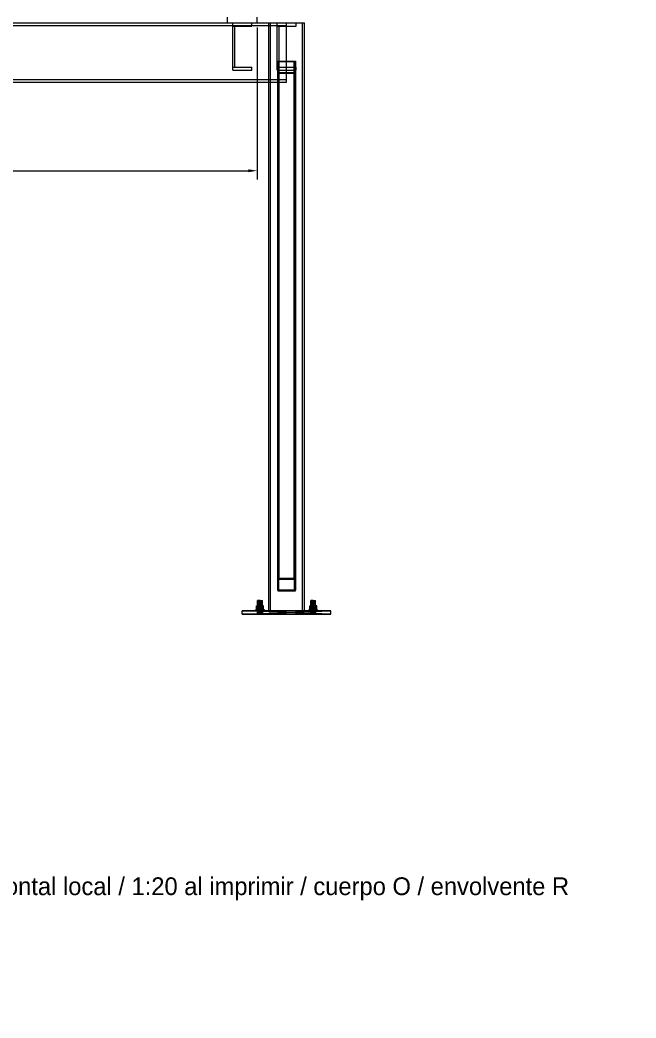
# Model space of a CAD drawing. Header units: millimetres. Extents: x -191664 to 191490, y -197311 to 10263.
# Drawn here: x 1148 to 3232, y -78466 to -75090 of the extents above; entities that cross this region are included whole.
import ezdxf

# ---------------------------------------------------------------- set-up
doc = ezdxf.new("R2010")
doc.units = ezdxf.units.MM
for name, color, linetype, lineweight in [('COTAS_O', 1, 'Continuous', 0), ('DET_dosificador_frontal', 7, 'Continuous', 0), ('R15_COTAS_TRANSPORTE_P', 1, 'Continuous', 0), ('TEXTOS', 4, 'Continuous', 0)]:
    doc.layers.add(name, color=color, linetype=linetype, lineweight=lineweight)
doc.dimstyles.new('PLANTA_20', dxfattribs={"dimtxt": 50, "dimasz": 30, "dimexe": 30, "dimexo": 16, "dimgap": 20, "dimtad": 1, "dimtih": 1, "dimtoh": 1, "dimdec": 1, "dimzin": 0, "dimdsep": 46, "dimcen": 0.09, "dimadec": 0, "dimazin": 0, "dimtfac": 1, "dimtdec": 4, "dimtofl": 0, "dimtmove": 0, "dimatfit": 3, "dimfxl": 1, "dimtolj": 1, "dimtzin": 0, "dimarcsym": 0})

# ---------------------------------------------------------------- blocks, each defined once
blk = doc.blocks.new('*D55')
at = {"layer": 'COTAS_O', "color": 0, "lineweight": -2, "transparency": 16777216}
for p, q in [((250, -75116), (250, -75630)), ((1950, -75116), (1950, -75630)), ((280, -75600), (1920, -75600))]:
    blk.add_line(p, q, dxfattribs=at)
at = {"layer": 'COTAS_O', "color": 0, "transparency": 16777216}
for points in [[(280, -75595), (280, -75605), (250, -75600)], [(1920, -75595), (1920, -75605), (1950, -75600)]]:
    blk.add_solid(points, dxfattribs=at)
at = {"layer": 'Defpoints', "color": 0, "transparency": 16777216}
for p in [(250, -75100), (1950, -75100), (1950, -75600)]:
    blk.add_point(p, dxfattribs=at)
blk = doc.blocks.new('*D133')
at = {"layer": 'Defpoints', "color": 0, "transparency": 16777216}
for p in [(439.7, -194148), (217.9, -194406.1), (-500, -194490), (-500, -194490), (500, -194490)]:
    blk.add_point(p, dxfattribs=at)
at = {"layer": 'R15_COTAS_TRANSPORTE_P', "color": 0, "lineweight": -2, "transparency": 16777216}
blk.add_arc((-500, -194490), 722.8, 2.3783, 17.6217, dxfattribs=at)
at = {"layer": 'R15_COTAS_TRANSPORTE_P', "color": 0, "transparency": 16777216}
for points in [[(184.1, -194272.8), (193.6, -194269.6), (179.2, -194242.8)], [(227.1, -194459.9), (217.2, -194460.1), (222.8, -194490)]]:
    blk.add_solid(points, dxfattribs=at)

msp = doc.modelspace()

# ---------------------------------------------------------------- linework, layer by layer
at = {"layer": 'DET_dosificador_frontal', "color": 8, "true_color": 0x667b86}
for p, q in [((150, -75100), (2050, -75100)), ((150, -75108.5), (2050, -75108.5)), ((1867.5, -75100), (1932.5, -75100)), ((1867.5, -75110.5), (1867.5, -75100)), ((1867.5, -75110.5), (1932.5, -75110.5)), ((1867.5, -75110.5), (1875, -75110.5)), ((1867.5, -75249.5), (1867.5, -75110.5)), ((1875, -75249.5), (1875, -75110.5)), ((1932.5, -75110.5), (1932.5, -75100)), ((1990, -75100), (1996, -75100)), ((1990, -77088), (1990, -75100)), ((1996, -77088), (1996, -75100)), ((1996, -75100), (2104, -75100)), ((2017.5, -75100), (2082.5, -75100)), ((2017.5, -75110.5), (2017.5, -75100)), ((2017.5, -75110.5), (2082.5, -75110.5)), ((2017.5, -75110.5), (2025, -75110.5)), ((2017.5, -75249.5), (2017.5, -75110.5)), ((2025, -75249.5), (2025, -75110.5)), ((2050, -75108.5), (2050, -75100)), ((2050, -75291.5), (2050, -75108.5)), ((2082.5, -75110.5), (2082.5, -75100)), ((2104, -75100), (2110, -75100)), ((2104, -77088), (2104, -75100)), ((2110, -77088), (2110, -75100)), ((2020, -76979.1), (2020, -75229.1)), ((2020, -75229.1), (2080, -75229.1)), ((2020, -75231.88), (2020, -75229.1)), ((2080, -75231.88), (2020, -75231.88)), ((2020, -75231.88), (2020, -76981.88)), ((2020, -75231.88), (2024, -75231.88)), ((2020, -75268.12), (2020, -75231.88)), ((2024, -75231.88), (2024, -76981.88)), ((2024, -75231.88), (2024, -75268.12)), ((2076, -76981.88), (2076, -75231.88)), ((2076, -75231.88), (2080, -75231.88)), ((2076, -75268.12), (2076, -75231.88)), ((2080, -75229.1), (2080, -76979.1)), ((2080, -75229.1), (2080, -75231.88)), ((2080, -76981.88), (2080, -75231.88)), ((2080, -75231.88), (2080, -75268.12)), ((1867.5, -75249.5), (1932.5, -75249.5)), ((1867.5, -75260), (1867.5, -75249.5)), ((1867.5, -75249.5), (1875, -75249.5)), ((1867.5, -75260), (1932.5, -75260)), ((1932.5, -75260), (1932.5, -75249.5)), ((2017.5, -75249.5), (2082.5, -75249.5)), ((2017.5, -75260), (2017.5, -75249.5)), ((2017.5, -75249.5), (2025, -75249.5)), ((2017.5, -75260), (2082.5, -75260)), ((2020, -77018.12), (2020, -75268.12)), ((2020, -75268.12), (2080, -75268.12)), ((2020, -75270.9), (2020, -75268.12)), ((2024, -75268.12), (2020, -75268.12)), ((2080, -75270.9), (2020, -75270.9)), ((2020, -75270.9), (2020, -77020.9)), ((2024, -77018.12), (2024, -75268.12)), ((2080, -75268.12), (2076, -75268.12)), ((2076, -75268.12), (2076, -77018.12)), ((2080, -75268.12), (2080, -77018.12)), ((2080, -75268.12), (2080, -75270.9)), ((2080, -77020.9), (2080, -75270.9)), ((2082.5, -75260), (2082.5, -75249.5)), ((150, -75291.5), (2050, -75291.5)), ((150, -75300), (2050, -75300)), ((2050, -75300), (2050, -75291.5)), ((2080, -76979.1), (2020, -76979.1)), ((2020, -76979.1), (2020, -76981.88)), ((2020, -76981.88), (2080, -76981.88)), ((2024, -76981.88), (2020, -76981.88)), ((2020, -76981.88), (2020, -77018.12)), ((2024, -77018.12), (2024, -76981.88)), ((2080, -76981.88), (2076, -76981.88)), ((2076, -76981.88), (2076, -77018.12)), ((2080, -76981.88), (2080, -76979.1)), ((2080, -77018.12), (2080, -76981.88)), ((2080, -77018.12), (2020, -77018.12)), ((2020, -77018.12), (2020, -77020.9)), ((2020, -77018.12), (2024, -77018.12)), ((2020, -77020.9), (2080, -77020.9)), ((2076, -77018.12), (2080, -77018.12)), ((2080, -77020.9), (2080, -77018.12)), ((1990, -77088), (1996, -77088)), ((1996, -77088), (2104, -77088)), ((2104, -77088), (2110, -77088))]:
    msp.add_line(p, q, dxfattribs=at)
at = {"layer": 'DET_dosificador_frontal', "color": 253, "true_color": 0x9caaa6}
for p, q in [((1850, -75100), (1850, -75080)), ((1850, -75100), (1950, -75100)), ((1950, -75100), (1950, -75080))]:
    msp.add_line(p, q, dxfattribs=at)
at = {"layer": 'DET_dosificador_frontal', "color": 9, "true_color": 0xaeb9be}
for p, q in [((1952.27, -77054), (1952, -77054)), ((1952, -77100), (1952, -77054)), ((1953.07, -77054), (1952.27, -77054)), ((1952.27, -77100), (1952.27, -77054)), ((1954.34, -77054), (1953.07, -77054)), ((1953.07, -77100), (1953.07, -77054)), ((1956, -77054), (1954.34, -77054)), ((1954.34, -77100), (1954.34, -77054)), ((1957.93, -77054), (1956, -77054)), ((1956, -77100), (1956, -77054)), ((1960, -77054), (1957.93, -77054)), ((1957.93, -77100), (1957.93, -77054)), ((1960, -77054), (1962.07, -77054)), ((1960, -77054), (1960, -77100)), ((1962.07, -77054), (1964, -77054)), ((1962.07, -77100), (1962.07, -77054)), ((1964, -77054), (1965.66, -77054)), ((1964, -77100), (1964, -77054)), ((1965.66, -77054), (1966.93, -77054)), ((1965.66, -77100), (1965.66, -77054)), ((1966.93, -77054), (1967.73, -77054)), ((1966.93, -77100), (1966.93, -77054)), ((1967.73, -77054), (1968, -77054)), ((1967.73, -77100), (1967.73, -77054)), ((1968, -77100), (1968, -77054)), ((2132.27, -77054), (2132, -77054)), ((2132, -77100), (2132, -77054)), ((2133.07, -77054), (2132.27, -77054)), ((2132.27, -77100), (2132.27, -77054)), ((2134.34, -77054), (2133.07, -77054)), ((2133.07, -77100), (2133.07, -77054)), ((2136, -77054), (2134.34, -77054)), ((2134.34, -77100), (2134.34, -77054)), ((2137.93, -77054), (2136, -77054)), ((2136, -77100), (2136, -77054)), ((2140, -77054), (2137.93, -77054)), ((2137.93, -77100), (2137.93, -77054)), ((2140, -77054), (2142.07, -77054)), ((2140, -77054), (2140, -77100)), ((2142.07, -77054), (2144, -77054)), ((2142.07, -77100), (2142.07, -77054)), ((2144, -77054), (2145.66, -77054)), ((2144, -77100), (2144, -77054)), ((2145.66, -77054), (2146.93, -77054)), ((2145.66, -77100), (2145.66, -77054)), ((2146.93, -77054), (2147.73, -77054)), ((2146.93, -77100), (2146.93, -77054)), ((2147.73, -77054), (2148, -77054)), ((2147.73, -77100), (2147.73, -77054)), ((2148, -77100), (2148, -77054)), ((1952.27, -77100), (1952, -77100)), ((1953.07, -77100), (1952.27, -77100)), ((1954.34, -77100), (1953.07, -77100)), ((1956, -77100), (1954.34, -77100)), ((1957.93, -77100), (1956, -77100)), ((1957.93, -77100), (1960, -77100)), ((1960, -77100), (1962.07, -77100)), ((1962.07, -77100), (1964, -77100)), ((1964, -77100), (1965.66, -77100)), ((1965.66, -77100), (1966.93, -77100)), ((1966.93, -77100), (1967.73, -77100)), ((1967.73, -77100), (1968, -77100)), ((2132.27, -77100), (2132, -77100)), ((2133.07, -77100), (2132.27, -77100)), ((2134.34, -77100), (2133.07, -77100)), ((2136, -77100), (2134.34, -77100)), ((2137.93, -77100), (2136, -77100)), ((2137.93, -77100), (2140, -77100)), ((2140, -77100), (2142.07, -77100)), ((2142.07, -77100), (2144, -77100)), ((2144, -77100), (2145.66, -77100)), ((2145.66, -77100), (2146.93, -77100)), ((2146.93, -77100), (2147.73, -77100)), ((2147.73, -77100), (2148, -77100))]:
    msp.add_line(p, q, dxfattribs=at)
at = {"layer": 'DET_dosificador_frontal', "color": 252, "true_color": 0x82929a}
for p, q in [((2140, -77088), (1900, -77088)), ((1900, -77088), (2138.24, -77088)), ((1900, -77088), (1960, -77088)), ((1961.76, -77088), (1900, -77088)), ((1900, -77088), (1958.24, -77088)), ((2200, -77088), (1900, -77088)), ((1900, -77088), (2136.56, -77088)), ((1963.44, -77088), (1900, -77088)), ((1900, -77088), (1956.56, -77088)), ((1900, -77088), (2135, -77088)), ((1965, -77088), (1900, -77088)), ((1900, -77088), (1955, -77088)), ((1900, -77088), (2133.64, -77088)), ((1900, -77088), (1953.64, -77088)), ((1900, -77088), (2132.52, -77088)), ((1900, -77088), (1952.52, -77088)), ((1900, -77088), (2131.69, -77088)), ((1900, -77088), (1951.69, -77088)), ((1900, -77088), (2131.17, -77088)), ((1900, -77088), (1951.17, -77088)), ((1900, -77088), (2131, -77088)), ((1900, -77088), (1951, -77088)), ((2141.76, -77088), (1900, -77088)), ((1900, -77100), (1900, -77088)), ((2200, -77100), (1900, -77088)), ((1900, -77100), (2200, -77088)), ((1900, -77100), (2140, -77100)), ((2138.24, -77100), (1900, -77100)), ((1960, -77100), (1900, -77100)), ((1900, -77100), (1961.76, -77100)), ((1958.24, -77100), (1900, -77100)), ((1900, -77100), (2200, -77100)), ((2136.56, -77100), (1900, -77100)), ((1900, -77100), (1963.44, -77100)), ((1956.56, -77100), (1900, -77100)), ((2135, -77100), (1900, -77100)), ((1900, -77100), (1965, -77100)), ((1955, -77100), (1900, -77100)), ((2133.64, -77100), (1900, -77100)), ((1953.64, -77100), (1900, -77100)), ((2132.52, -77100), (1900, -77100)), ((1952.52, -77100), (1900, -77100)), ((2131.69, -77100), (1900, -77100)), ((1951.69, -77100), (1900, -77100)), ((2131.17, -77100), (1900, -77100)), ((1951.17, -77100), (1900, -77100)), ((2131, -77100), (1900, -77100)), ((1951, -77100), (1900, -77100)), ((1900, -77100), (2141.76, -77100)), ((1951, -77088), (1951.17, -77088)), ((1960, -77088), (1951, -77088)), ((1958.24, -77088), (1951, -77088)), ((1956.56, -77088), (1951, -77088)), ((1955, -77088), (1951, -77088)), ((1953.64, -77088), (1951, -77088)), ((1952.52, -77088), (1951, -77088)), ((1951, -77100), (1951.17, -77088)), ((1951, -77100), (1951, -77088)), ((1951.17, -77100), (1951, -77088)), ((1951.17, -77100), (1951, -77100)), ((1951, -77100), (1960, -77100)), ((1951, -77100), (1958.24, -77100)), ((1951, -77100), (1956.56, -77100)), ((1951, -77100), (1955, -77100)), ((1951, -77100), (1953.64, -77100)), ((1951, -77100), (1952.52, -77100)), ((1951.17, -77088), (1951.69, -77088)), ((1960, -77088), (1951.17, -77088)), ((1951.17, -77100), (1951.69, -77088)), ((1951.17, -77100), (1951.17, -77088)), ((1951.69, -77100), (1951.17, -77088)), ((1951.69, -77100), (1951.17, -77100)), ((1951.17, -77100), (1960, -77100)), ((1951.69, -77088), (1952.52, -77088)), ((1960, -77088), (1951.69, -77088)), ((1951.69, -77100), (1952.52, -77088)), ((1951.69, -77100), (1951.69, -77088)), ((1952.52, -77100), (1951.69, -77088)), ((1952.52, -77100), (1951.69, -77100)), ((1951.69, -77100), (1960, -77100)), ((1952.52, -77088), (1953.64, -77088)), ((1960, -77088), (1952.52, -77088)), ((1952.52, -77100), (1953.64, -77088)), ((1952.52, -77100), (1952.52, -77088)), ((1953.64, -77100), (1952.52, -77088)), ((1953.64, -77100), (1952.52, -77100)), ((1952.52, -77100), (1960, -77100)), ((1953.64, -77088), (1955, -77088)), ((1960, -77088), (1953.64, -77088)), ((1953.64, -77100), (1955, -77088)), ((1953.64, -77100), (1953.64, -77088)), ((1955, -77100), (1953.64, -77088)), ((1955, -77100), (1953.64, -77100)), ((1953.64, -77100), (1960, -77100)), ((1955, -77088), (1956.56, -77088)), ((1960, -77088), (1955, -77088)), ((1955, -77100), (1956.56, -77088)), ((1955, -77100), (1955, -77088)), ((1956.56, -77100), (1955, -77088)), ((1956.56, -77100), (1955, -77100)), ((1955, -77100), (1960, -77100)), ((1956.56, -77088), (1958.24, -77088)), ((1960, -77088), (1956.56, -77088)), ((1956.56, -77100), (1958.24, -77088)), ((1956.56, -77100), (1956.56, -77088)), ((1958.24, -77100), (1956.56, -77088)), ((1958.24, -77100), (1956.56, -77100)), ((1956.56, -77100), (1960, -77100)), ((1958.24, -77088), (1960, -77088)), ((1958.24, -77100), (1960, -77088)), ((1958.24, -77100), (1958.24, -77088)), ((1960, -77100), (1958.24, -77088)), ((1960, -77100), (1958.24, -77100)), ((1960, -77088), (1961.76, -77088)), ((1960, -77088), (1963.44, -77088)), ((1960, -77088), (1965, -77088)), ((1960, -77088), (1966.36, -77088)), ((1960, -77088), (1967.48, -77088)), ((1960, -77088), (1968.31, -77088)), ((1960, -77088), (1968.83, -77088)), ((1960, -77088), (1969, -77088)), ((1960, -77088), (1960, -77100)), ((1961.76, -77100), (1960, -77088)), ((1960, -77100), (1961.76, -77088)), ((1961.76, -77100), (1960, -77100)), ((1963.44, -77100), (1960, -77100)), ((1965, -77100), (1960, -77100)), ((1966.36, -77100), (1960, -77100)), ((1967.48, -77100), (1960, -77100)), ((1968.31, -77100), (1960, -77100)), ((1968.83, -77100), (1960, -77100)), ((1969, -77100), (1960, -77100)), ((1961.76, -77088), (1963.44, -77088)), ((1961.76, -77088), (1969, -77088)), ((1961.76, -77100), (1961.76, -77088)), ((1963.44, -77100), (1961.76, -77088)), ((1961.76, -77100), (1963.44, -77088)), ((1963.44, -77100), (1961.76, -77100)), ((1969, -77100), (1961.76, -77100)), ((1963.44, -77088), (1965, -77088)), ((1963.44, -77088), (1969, -77088)), ((1963.44, -77100), (1963.44, -77088)), ((1965, -77100), (1963.44, -77088)), ((1963.44, -77100), (1965, -77088)), ((1965, -77100), (1963.44, -77100)), ((1969, -77100), (1963.44, -77100)), ((1966.36, -77088), (1965, -77088)), ((1965, -77088), (1969, -77088)), ((1965, -77088), (2133.64, -77088)), ((2140, -77088), (1965, -77088)), ((1965, -77100), (1965, -77088)), ((1966.36, -77100), (1965, -77088)), ((1965, -77100), (1966.36, -77088)), ((1965, -77100), (1966.36, -77100)), ((1969, -77100), (1965, -77100)), ((2133.64, -77100), (1965, -77100)), ((1965, -77100), (2140, -77100)), ((1967.48, -77088), (1966.36, -77088)), ((1966.36, -77088), (1969, -77088)), ((1966.36, -77088), (2133.64, -77088)), ((1966.36, -77088), (2131, -77088)), ((1966.36, -77088), (2131.17, -77088)), ((1966.36, -77088), (2131.69, -77088)), ((1966.36, -77088), (2132.52, -77088)), ((2140, -77088), (1966.36, -77088)), ((1966.36, -77100), (1966.36, -77088)), ((1967.48, -77100), (1966.36, -77088)), ((1966.36, -77100), (1967.48, -77088)), ((1966.36, -77100), (1967.48, -77100)), ((1969, -77100), (1966.36, -77100)), ((2133.64, -77100), (1966.36, -77100)), ((2131, -77100), (1966.36, -77100)), ((2131.17, -77100), (1966.36, -77100)), ((2131.69, -77100), (1966.36, -77100)), ((2132.52, -77100), (1966.36, -77100)), ((1966.36, -77100), (2140, -77100)), ((1968.31, -77088), (1967.48, -77088)), ((1967.48, -77088), (1969, -77088)), ((1967.48, -77088), (2133.64, -77088)), ((2140, -77088), (1967.48, -77088)), ((1967.48, -77100), (1967.48, -77088)), ((1968.31, -77100), (1967.48, -77088)), ((1967.48, -77100), (1968.31, -77088)), ((1967.48, -77100), (1968.31, -77100)), ((1969, -77100), (1967.48, -77100)), ((2133.64, -77100), (1967.48, -77100)), ((1967.48, -77100), (2140, -77100)), ((1968.83, -77088), (1968.31, -77088)), ((1968.31, -77088), (1969, -77088)), ((1968.31, -77088), (2133.64, -77088)), ((2140, -77088), (1968.31, -77088)), ((1968.31, -77100), (1968.31, -77088)), ((1968.83, -77100), (1968.31, -77088)), ((1968.31, -77100), (1968.83, -77088)), ((1968.31, -77100), (1968.83, -77100)), ((1969, -77100), (1968.31, -77100)), ((2133.64, -77100), (1968.31, -77100)), ((1968.31, -77100), (2140, -77100)), ((1969, -77088), (1968.83, -77088)), ((1968.83, -77088), (2133.64, -77088)), ((1968.83, -77088), (2140, -77088)), ((1968.83, -77100), (1968.83, -77088)), ((1969, -77100), (1968.83, -77088)), ((1968.83, -77100), (1969, -77088)), ((1968.83, -77100), (1969, -77100)), ((2133.64, -77100), (1968.83, -77100)), ((2140, -77100), (1968.83, -77100)), ((1969, -77088), (2133.64, -77088)), ((1969, -77088), (2135, -77088)), ((1969, -77088), (2136.56, -77088)), ((1969, -77088), (2138.24, -77088)), ((1969, -77088), (2140, -77088)), ((1969, -77100), (1969, -77088)), ((2133.64, -77100), (1969, -77100)), ((2135, -77100), (1969, -77100)), ((2136.56, -77100), (1969, -77100)), ((2138.24, -77100), (1969, -77100)), ((2140, -77100), (1969, -77100)), ((2131, -77088), (2131.17, -77088)), ((2140, -77088), (2131, -77088)), ((2138.24, -77088), (2131, -77088)), ((2136.56, -77088), (2131, -77088)), ((2135, -77088), (2131, -77088)), ((2133.64, -77088), (2131, -77088)), ((2131, -77100), (2131.17, -77088)), ((2131, -77100), (2131, -77088)), ((2131.17, -77100), (2131, -77088)), ((2131.17, -77100), (2131, -77100)), ((2131, -77100), (2140, -77100)), ((2131, -77100), (2138.24, -77100)), ((2131, -77100), (2136.56, -77100)), ((2131, -77100), (2135, -77100)), ((2131, -77100), (2133.64, -77100)), ((2131.17, -77088), (2131.69, -77088)), ((2140, -77088), (2131.17, -77088)), ((2131.17, -77100), (2131.69, -77088)), ((2131.17, -77100), (2131.17, -77088)), ((2131.69, -77100), (2131.17, -77088)), ((2131.69, -77100), (2131.17, -77100)), ((2131.17, -77100), (2140, -77100)), ((2131.69, -77088), (2132.52, -77088)), ((2140, -77088), (2131.69, -77088)), ((2131.69, -77100), (2132.52, -77088)), ((2131.69, -77100), (2131.69, -77088)), ((2132.52, -77100), (2131.69, -77088)), ((2132.52, -77100), (2131.69, -77100)), ((2131.69, -77100), (2140, -77100)), ((2132.52, -77088), (2133.64, -77088)), ((2140, -77088), (2132.52, -77088)), ((2132.52, -77100), (2133.64, -77088)), ((2132.52, -77100), (2132.52, -77088)), ((2133.64, -77100), (2132.52, -77088)), ((2133.64, -77100), (2132.52, -77100)), ((2132.52, -77100), (2140, -77100)), ((2133.64, -77088), (2135, -77088)), ((2140, -77088), (2133.64, -77088)), ((2133.64, -77100), (2135, -77088)), ((2133.64, -77100), (2133.64, -77088)), ((2135, -77100), (2133.64, -77088)), ((2135, -77100), (2133.64, -77100)), ((2133.64, -77100), (2140, -77100)), ((2135, -77088), (2136.56, -77088)), ((2140, -77088), (2135, -77088)), ((2135, -77100), (2136.56, -77088)), ((2135, -77100), (2135, -77088)), ((2136.56, -77100), (2135, -77088)), ((2136.56, -77100), (2135, -77100)), ((2135, -77100), (2140, -77100)), ((2136.56, -77088), (2138.24, -77088)), ((2140, -77088), (2136.56, -77088)), ((2136.56, -77100), (2138.24, -77088)), ((2136.56, -77100), (2136.56, -77088)), ((2138.24, -77100), (2136.56, -77088)), ((2138.24, -77100), (2136.56, -77100)), ((2136.56, -77100), (2140, -77100)), ((2138.24, -77088), (2140, -77088)), ((2138.24, -77100), (2140, -77088)), ((2138.24, -77100), (2138.24, -77088)), ((2140, -77100), (2138.24, -77088)), ((2140, -77100), (2138.24, -77100)), ((2140, -77088), (2141.76, -77088)), ((2140, -77088), (2200, -77088)), ((2140, -77088), (2140, -77100)), ((2141.76, -77100), (2140, -77088)), ((2140, -77100), (2141.76, -77088)), ((2141.76, -77100), (2140, -77100)), ((2200, -77100), (2140, -77100)), ((2141.76, -77088), (2200, -77088)), ((2143.44, -77088), (2141.76, -77088)), ((2141.76, -77088), (2145, -77088)), ((2141.76, -77088), (2146.36, -77088)), ((2141.76, -77088), (2147.48, -77088)), ((2141.76, -77088), (2148.31, -77088)), ((2141.76, -77088), (2148.83, -77088)), ((2141.76, -77088), (2149, -77088)), ((2141.76, -77100), (2141.76, -77088)), ((2143.44, -77100), (2141.76, -77088)), ((2141.76, -77100), (2143.44, -77088)), ((2200, -77100), (2141.76, -77100)), ((2141.76, -77100), (2143.44, -77100)), ((2145, -77100), (2141.76, -77100)), ((2146.36, -77100), (2141.76, -77100)), ((2147.48, -77100), (2141.76, -77100)), ((2148.31, -77100), (2141.76, -77100)), ((2148.83, -77100), (2141.76, -77100)), ((2149, -77100), (2141.76, -77100)), ((2143.44, -77088), (2200, -77088)), ((2145, -77088), (2143.44, -77088)), ((2143.44, -77088), (2149, -77088)), ((2143.44, -77100), (2143.44, -77088)), ((2145, -77100), (2143.44, -77088)), ((2143.44, -77100), (2145, -77088)), ((2200, -77100), (2143.44, -77100)), ((2143.44, -77100), (2145, -77100)), ((2149, -77100), (2143.44, -77100)), ((2145, -77088), (2200, -77088)), ((2146.36, -77088), (2145, -77088)), ((2145, -77088), (2149, -77088)), ((2145, -77100), (2145, -77088)), ((2146.36, -77100), (2145, -77088)), ((2145, -77100), (2146.36, -77088)), ((2200, -77100), (2145, -77100)), ((2145, -77100), (2146.36, -77100)), ((2149, -77100), (2145, -77100)), ((2146.36, -77088), (2200, -77088)), ((2147.48, -77088), (2146.36, -77088)), ((2146.36, -77088), (2149, -77088)), ((2146.36, -77100), (2146.36, -77088)), ((2147.48, -77100), (2146.36, -77088)), ((2146.36, -77100), (2147.48, -77088)), ((2200, -77100), (2146.36, -77100)), ((2146.36, -77100), (2147.48, -77100)), ((2149, -77100), (2146.36, -77100)), ((2147.48, -77088), (2200, -77088)), ((2148.31, -77088), (2147.48, -77088)), ((2147.48, -77088), (2149, -77088)), ((2147.48, -77100), (2147.48, -77088)), ((2148.31, -77100), (2147.48, -77088)), ((2147.48, -77100), (2148.31, -77088)), ((2200, -77100), (2147.48, -77100)), ((2147.48, -77100), (2148.31, -77100)), ((2149, -77100), (2147.48, -77100)), ((2148.31, -77088), (2200, -77088)), ((2148.83, -77088), (2148.31, -77088)), ((2148.31, -77100), (2148.31, -77088)), ((2148.83, -77100), (2148.31, -77088)), ((2148.31, -77100), (2148.83, -77088)), ((2200, -77100), (2148.31, -77100)), ((2148.31, -77100), (2148.83, -77100)), ((2148.83, -77088), (2200, -77088)), ((2149, -77088), (2148.83, -77088)), ((2148.83, -77100), (2148.83, -77088)), ((2149, -77100), (2148.83, -77088)), ((2148.83, -77100), (2149, -77088)), ((2200, -77100), (2148.83, -77100)), ((2148.83, -77100), (2149, -77100)), ((2149, -77088), (2200, -77088)), ((2149, -77100), (2149, -77088)), ((2200, -77100), (2149, -77100)), ((2200, -77100), (2200, -77088))]:
    msp.add_line(p, q, dxfattribs=at)
at = {"layer": 'DET_dosificador_frontal', "color": 252, "true_color": 0x8ba19a}
for p, q in [((1945, -77088), (1945, -77085)), ((1945, -77085), (1945.51, -77085)), ((1945, -77085), (1951, -77085)), ((1945.51, -77088), (1945, -77088)), ((1951, -77088), (1945, -77088)), ((1945.51, -77088), (1945.51, -77085)), ((1945.51, -77085), (1947.01, -77085)), ((1945.51, -77085), (1951.31, -77085)), ((1947.01, -77088), (1945.51, -77088)), ((1951.31, -77088), (1945.51, -77088)), ((1947.01, -77088), (1947.01, -77085)), ((1947.01, -77085), (1949.39, -77085)), ((1947.01, -77085), (1952.21, -77085)), ((1949.39, -77088), (1947.01, -77088)), ((1952.21, -77088), (1947.01, -77088)), ((1948.01, -77085), (1948.01, -77072)), ((1948.01, -77072), (1960, -77072)), ((1948.01, -77072), (1953.07, -77072)), ((1960, -77085), (1948.01, -77085)), ((1953.07, -77085), (1948.01, -77085)), ((1949.39, -77088), (1949.39, -77085)), ((1949.39, -77085), (1952.5, -77085)), ((1949.39, -77085), (1953.64, -77085)), ((1952.5, -77088), (1949.39, -77088)), ((1953.64, -77088), (1949.39, -77088)), ((1951.31, -77085), (1951, -77085)), ((1951, -77085), (1951, -77088)), ((1951, -77088), (1951.31, -77088)), ((1952.21, -77085), (1951.31, -77085)), ((1951.31, -77085), (1951.31, -77088)), ((1951.31, -77088), (1952.21, -77088)), ((1953.64, -77085), (1952.21, -77085)), ((1952.21, -77085), (1952.21, -77088)), ((1952.21, -77088), (1953.64, -77088)), ((1952.5, -77088), (1952.5, -77085)), ((1952.5, -77085), (1956.12, -77085)), ((1952.5, -77085), (1955.5, -77085)), ((1956.12, -77088), (1952.5, -77088)), ((1955.5, -77088), (1952.5, -77088)), ((1960, -77072), (1953.07, -77072)), ((1953.07, -77072), (1953.07, -77085)), ((1953.07, -77085), (1960, -77085)), ((1955.5, -77085), (1953.64, -77085)), ((1953.64, -77085), (1953.64, -77088)), ((1953.64, -77088), (1955.5, -77088)), ((1957.67, -77085), (1955.5, -77085)), ((1955.5, -77085), (1955.5, -77088)), ((1955.5, -77088), (1957.67, -77088)), ((1956.12, -77088), (1956.12, -77085)), ((1956.12, -77085), (1960, -77085)), ((1956.12, -77085), (1957.67, -77085)), ((1960, -77088), (1956.12, -77088)), ((1957.67, -77088), (1956.12, -77088)), ((1960, -77085), (1957.67, -77085)), ((1957.67, -77085), (1957.67, -77088)), ((1957.67, -77088), (1960, -77088)), ((1971.99, -77072), (1960, -77072)), ((1960, -77072), (1960, -77085)), ((1960, -77072), (1966.93, -77072)), ((1963.88, -77085), (1960, -77085)), ((1960, -77085), (1960, -77088)), ((1960, -77085), (1962.33, -77085)), ((1960, -77085), (1971.99, -77085)), ((1966.93, -77085), (1960, -77085)), ((1960, -77088), (1963.88, -77088)), ((1962.33, -77088), (1960, -77088)), ((1962.33, -77085), (1962.33, -77088)), ((1963.88, -77085), (1962.33, -77085)), ((1962.33, -77085), (1964.5, -77085)), ((1962.33, -77088), (1963.88, -77088)), ((1964.5, -77088), (1962.33, -77088)), ((1963.88, -77088), (1963.88, -77085)), ((1967.5, -77085), (1963.88, -77085)), ((1963.88, -77088), (1967.5, -77088)), ((1964.5, -77085), (1964.5, -77088)), ((1967.5, -77085), (1964.5, -77085)), ((1964.5, -77085), (1966.36, -77085)), ((1964.5, -77088), (1967.5, -77088)), ((1966.36, -77088), (1964.5, -77088)), ((1966.36, -77085), (1966.36, -77088)), ((1970.61, -77085), (1966.36, -77085)), ((1966.36, -77085), (1967.79, -77085)), ((1966.36, -77088), (1970.61, -77088)), ((1967.79, -77088), (1966.36, -77088)), ((1966.93, -77072), (1966.93, -77085)), ((1971.99, -77072), (1966.93, -77072)), ((1966.93, -77085), (1971.99, -77085)), ((1967.5, -77088), (1967.5, -77085)), ((1970.61, -77085), (1967.5, -77085)), ((1967.5, -77088), (1970.61, -77088)), ((1967.79, -77085), (1967.79, -77088)), ((1972.99, -77085), (1967.79, -77085)), ((1967.79, -77085), (1968.69, -77085)), ((1967.79, -77088), (1972.99, -77088)), ((1968.69, -77088), (1967.79, -77088)), ((1968.69, -77085), (1968.69, -77088)), ((1974.49, -77085), (1968.69, -77085)), ((1968.69, -77085), (1969, -77085)), ((1968.69, -77088), (1974.49, -77088)), ((1969, -77088), (1968.69, -77088)), ((1969, -77085), (1969, -77088)), ((1975, -77085), (1969, -77085)), ((1969, -77088), (1975, -77088)), ((1970.61, -77088), (1970.61, -77085)), ((1972.99, -77085), (1970.61, -77085)), ((1970.61, -77088), (1972.99, -77088)), ((1971.99, -77085), (1971.99, -77072)), ((1972.99, -77088), (1972.99, -77085)), ((1974.49, -77085), (1972.99, -77085)), ((1972.99, -77088), (1974.49, -77088)), ((1974.49, -77088), (1974.49, -77085)), ((1975, -77085), (1974.49, -77085)), ((1974.49, -77088), (1975, -77088)), ((1975, -77088), (1975, -77085)), ((2125, -77088), (2125, -77085)), ((2125, -77085), (2125.51, -77085)), ((2125, -77085), (2131, -77085)), ((2125.51, -77088), (2125, -77088)), ((2131, -77088), (2125, -77088)), ((2125.51, -77088), (2125.51, -77085)), ((2125.51, -77085), (2127.01, -77085)), ((2125.51, -77085), (2131.31, -77085)), ((2127.01, -77088), (2125.51, -77088)), ((2131.31, -77088), (2125.51, -77088)), ((2127.01, -77088), (2127.01, -77085)), ((2127.01, -77085), (2129.39, -77085)), ((2127.01, -77085), (2132.21, -77085)), ((2129.39, -77088), (2127.01, -77088)), ((2132.21, -77088), (2127.01, -77088)), ((2128.01, -77085), (2128.01, -77072)), ((2128.01, -77072), (2140, -77072)), ((2128.01, -77072), (2133.07, -77072)), ((2140, -77085), (2128.01, -77085)), ((2133.07, -77085), (2128.01, -77085)), ((2129.39, -77088), (2129.39, -77085)), ((2129.39, -77085), (2132.5, -77085)), ((2129.39, -77085), (2133.64, -77085)), ((2132.5, -77088), (2129.39, -77088)), ((2133.64, -77088), (2129.39, -77088)), ((2131.31, -77085), (2131, -77085)), ((2131, -77085), (2131, -77088)), ((2131, -77088), (2131.31, -77088)), ((2132.21, -77085), (2131.31, -77085)), ((2131.31, -77085), (2131.31, -77088)), ((2131.31, -77088), (2132.21, -77088)), ((2133.64, -77085), (2132.21, -77085)), ((2132.21, -77085), (2132.21, -77088)), ((2132.21, -77088), (2133.64, -77088)), ((2132.5, -77088), (2132.5, -77085)), ((2132.5, -77085), (2136.12, -77085)), ((2132.5, -77085), (2135.5, -77085)), ((2136.12, -77088), (2132.5, -77088)), ((2135.5, -77088), (2132.5, -77088)), ((2140, -77072), (2133.07, -77072)), ((2133.07, -77072), (2133.07, -77085)), ((2133.07, -77085), (2140, -77085)), ((2135.5, -77085), (2133.64, -77085)), ((2133.64, -77085), (2133.64, -77088)), ((2133.64, -77088), (2135.5, -77088)), ((2137.67, -77085), (2135.5, -77085)), ((2135.5, -77085), (2135.5, -77088)), ((2135.5, -77088), (2137.67, -77088)), ((2136.12, -77088), (2136.12, -77085)), ((2136.12, -77085), (2140, -77085)), ((2136.12, -77085), (2137.67, -77085)), ((2140, -77088), (2136.12, -77088)), ((2137.67, -77088), (2136.12, -77088)), ((2140, -77085), (2137.67, -77085)), ((2137.67, -77085), (2137.67, -77088)), ((2137.67, -77088), (2140, -77088)), ((2151.99, -77072), (2140, -77072)), ((2140, -77072), (2140, -77085)), ((2140, -77072), (2146.93, -77072)), ((2143.88, -77085), (2140, -77085)), ((2140, -77085), (2140, -77088)), ((2140, -77085), (2142.33, -77085)), ((2140, -77085), (2151.99, -77085)), ((2146.93, -77085), (2140, -77085)), ((2140, -77088), (2143.88, -77088)), ((2142.33, -77088), (2140, -77088)), ((2142.33, -77085), (2142.33, -77088)), ((2143.88, -77085), (2142.33, -77085)), ((2142.33, -77085), (2144.5, -77085)), ((2142.33, -77088), (2143.88, -77088)), ((2144.5, -77088), (2142.33, -77088)), ((2143.88, -77088), (2143.88, -77085)), ((2147.5, -77085), (2143.88, -77085)), ((2143.88, -77088), (2147.5, -77088)), ((2144.5, -77085), (2144.5, -77088)), ((2147.5, -77085), (2144.5, -77085)), ((2144.5, -77085), (2146.36, -77085)), ((2144.5, -77088), (2147.5, -77088)), ((2146.36, -77088), (2144.5, -77088)), ((2146.36, -77085), (2146.36, -77088)), ((2150.61, -77085), (2146.36, -77085)), ((2146.36, -77085), (2147.79, -77085)), ((2146.36, -77088), (2150.61, -77088)), ((2147.79, -77088), (2146.36, -77088)), ((2146.93, -77072), (2146.93, -77085)), ((2151.99, -77072), (2146.93, -77072)), ((2146.93, -77085), (2151.99, -77085)), ((2147.5, -77088), (2147.5, -77085)), ((2150.61, -77085), (2147.5, -77085)), ((2147.5, -77088), (2150.61, -77088)), ((2147.79, -77085), (2147.79, -77088)), ((2152.99, -77085), (2147.79, -77085)), ((2147.79, -77085), (2148.69, -77085)), ((2147.79, -77088), (2152.99, -77088)), ((2148.69, -77088), (2147.79, -77088)), ((2148.69, -77085), (2148.69, -77088)), ((2154.49, -77085), (2148.69, -77085)), ((2148.69, -77085), (2149, -77085)), ((2148.69, -77088), (2154.49, -77088)), ((2149, -77088), (2148.69, -77088)), ((2149, -77085), (2149, -77088)), ((2155, -77085), (2149, -77085)), ((2149, -77088), (2155, -77088)), ((2150.61, -77088), (2150.61, -77085)), ((2152.99, -77085), (2150.61, -77085)), ((2150.61, -77088), (2152.99, -77088)), ((2151.99, -77085), (2151.99, -77072)), ((2152.99, -77088), (2152.99, -77085)), ((2154.49, -77085), (2152.99, -77085)), ((2152.99, -77088), (2154.49, -77088)), ((2154.49, -77088), (2154.49, -77085)), ((2155, -77085), (2154.49, -77085)), ((2154.49, -77088), (2155, -77088)), ((2155, -77088), (2155, -77085))]:
    msp.add_line(p, q, dxfattribs=at)

# ---------------------------------------------------------------- texts
at = {"layer": 'TEXTOS'}
msp.add_text('Dosificador de aglomerante / frontal local / 1:20 al imprimir / cuerpo O / envolvente R', height=60, dxfattribs=at).set_placement((0, -78050))

# ---------------------------------------------------------------- dimensions: what is measured, and where the dimension line sits
at = {"layer": 'COTAS_O'}
dim = msp.add_aligned_dim(p1=(250, -75100), p2=(1950, -75100), distance=-500, text='<> O', dimstyle='PLANTA_20', dxfattribs=at)
dim.commit()
dim.dimension.update_dxf_attribs({"geometry": '*D55', "text_midpoint": (1100, -75600)})
at = {"layer": 'R15_COTAS_TRANSPORTE_P'}
dim = msp.add_angular_dim_2l(base=(217.89, -194406.09), line1=((-500, -194490), (500, -194490)), line2=((-500, -194490), (439.69, -194147.98)), dimstyle='PLANTA_20', dxfattribs=at)
dim.commit()
dim.dimension.update_dxf_attribs({"geometry": '*D133', "text_midpoint": (191490.46, -33543.69)})

doc.saveas('drawing.dxf')
